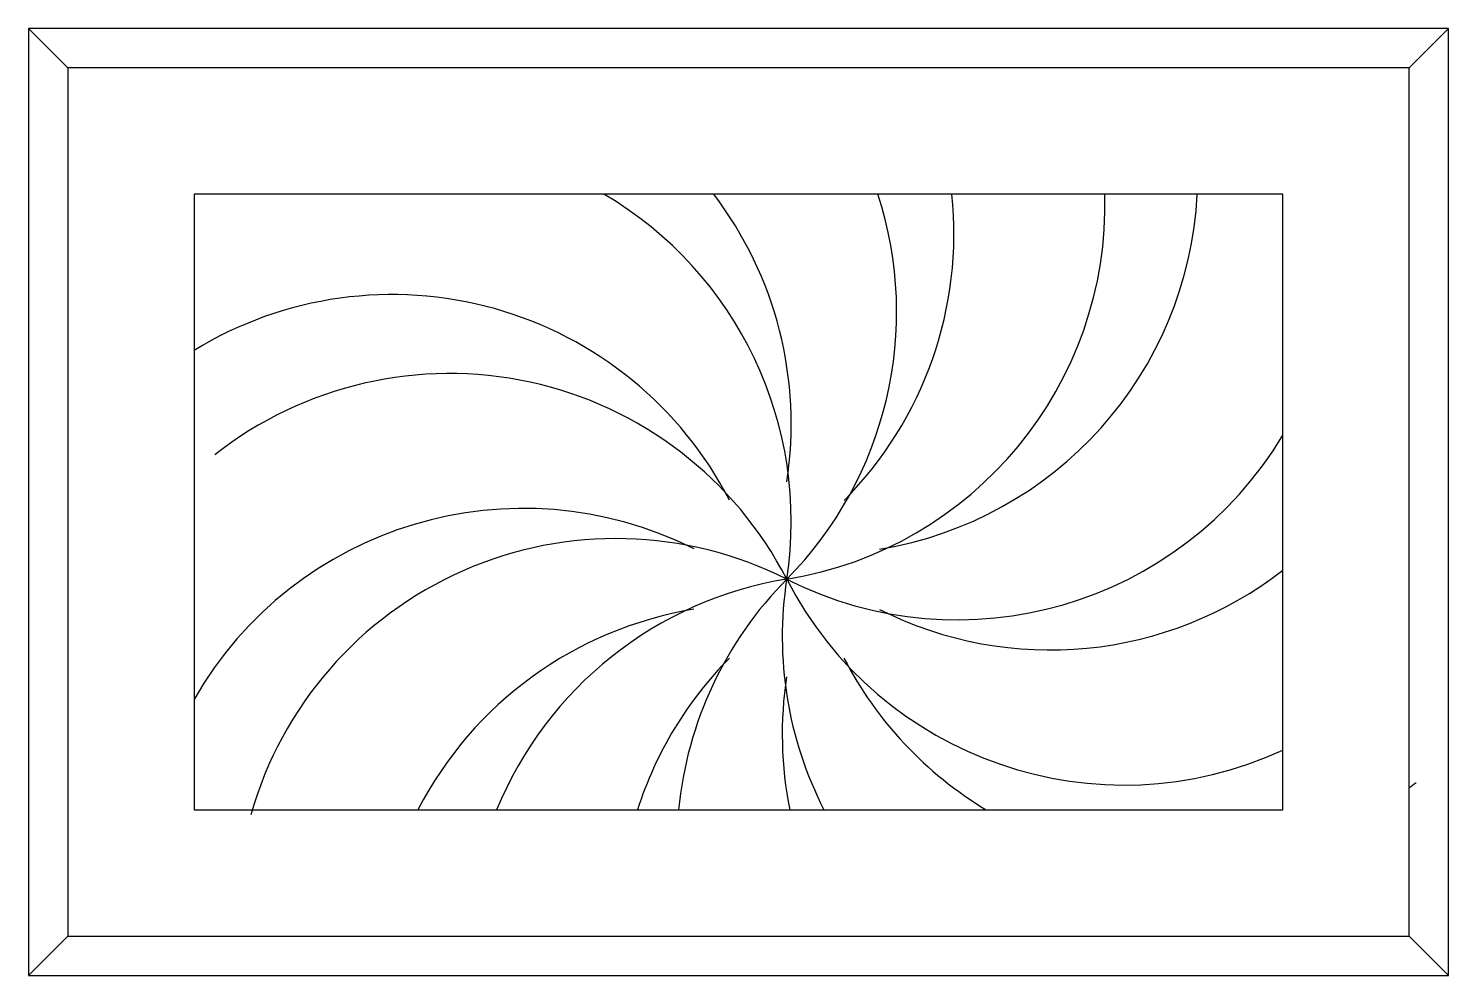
# Model space of a CAD drawing. Header units: metres. Extents: x 0.13 to 1.26, y 0.16 to 0.91.
import ezdxf

# ---------------------------------------------------------------- set-up
doc = ezdxf.new("R2010")
doc.units = ezdxf.units.M

msp = doc.modelspace()

# ---------------------------------------------------------------- linework, layer by layer
for p, q in [((0.1314, 0.9095), (0.1314, 0.1595)), ((1.2564, 0.9095), (0.1314, 0.9095)), ((0.1627, 0.8782), (0.1314, 0.9095)), ((1.2252, 0.8782), (1.2564, 0.9095)), ((1.2564, 0.1595), (1.2564, 0.9095)), ((0.1627, 0.8782), (0.1627, 0.1907)), ((1.2252, 0.8782), (0.1627, 0.8782)), ((1.2252, 0.1907), (1.2252, 0.8782)), ((0.2627, 0.7782), (0.2627, 0.2907)), ((1.1252, 0.7782), (0.2627, 0.7782)), ((1.1252, 0.2907), (1.1252, 0.7782)), ((0.2627, 0.2907), (1.1252, 0.2907)), ((0.1627, 0.1907), (0.1314, 0.1595)), ((0.1627, 0.1907), (1.2252, 0.1907)), ((1.2252, 0.1907), (1.2564, 0.1595)), ((0.1314, 0.1595), (1.2564, 0.1595))]:
    msp.add_line(p, q)
for centre, start, end in [((0.4351, 0.519), 351.2678, 59.6104), ((0.4351, 0.5962), 351.2678, 37.2771), ((0.5186, 0.6849), 315.2678, 18.0971), ((0.6837, 0.77), 279.2678, 1.5744), ((0.564, 0.7473), 315.2678, 5.8983), ((0.7572, 0.7938), 279.2678, 357.0238), ((0.4196, 0.3981), 27.2678, 121.4711), ((0.465, 0.3356), 27.2678, 128.2106), ((0.8673, 0.7418), 243.2678, 329.087), ((0.5235, 0.2288), 63.2678, 150.2023), ((0.5969, 0.2049), 63.2678, 164.2106), ((0.7805, 0.1767), 99.2678, 157.707), ((0.9457, 0.2618), 135.2678, 174.4801), ((1.0292, 0.4277), 171.2678, 207.1155), ((0.9993, 0.611), 207.2678, 294.7648), ((0.9408, 0.7179), 243.2678, 307.8495), ((0.7071, 0.1528), 99.2678, 152.6941), ((0.9003, 0.1993), 135.2678, 162.2986), ((1.0447, 0.5486), 207.2678, 239.0803), ((1.0292, 0.3505), 171.2678, 191.4698), ((1.0447, 0.5486), 306.9125, 308.2106)]:
    msp.add_arc(centre, 0.3006, start, end)

doc.saveas('drawing.dxf')
